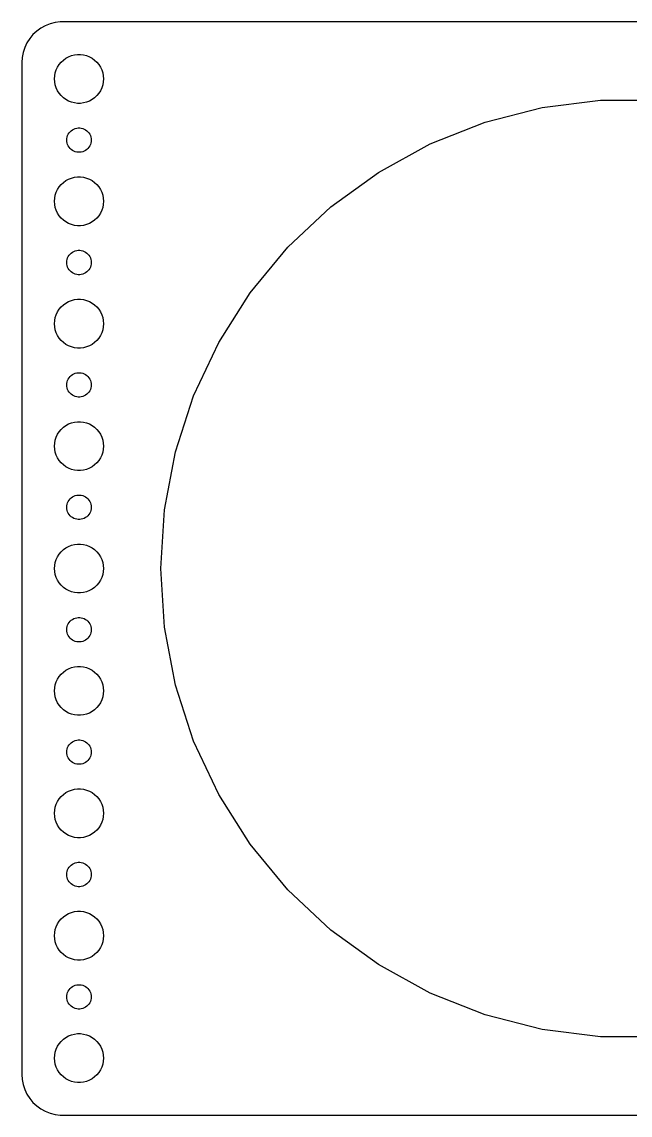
# Model space of a CAD drawing. Header units: metres. Extents: x -74 to 74, y -67 to 67.
# Drawn here: x -74.5 to 0, y -67 to 67 of the extents above; entities that cross this region are included whole.
import ezdxf

# ---------------------------------------------------------------- set-up
doc = ezdxf.new("R2010")
doc.units = ezdxf.units.M

msp = doc.modelspace()

# ---------------------------------------------------------------- linework, layer by layer
for p, q in [((-69.8139, 66.9901), (-70.4369, 66.9114)), ((69.8139, 66.9901), (-69.8139, 66.9901)), ((-72.6871, 65.8526), (-73.1448, 65.4227)), ((-72.1791, 66.2216), (-72.6871, 65.8526)), ((-71.6289, 66.5241), (-72.1791, 66.2216)), ((-71.0451, 66.7553), (-71.6289, 66.5241)), ((-70.4369, 66.9114), (-71.0451, 66.7553)), ((-73.8815, 64.4088), (-74.1489, 63.8406)), ((-73.5451, 64.9389), (-73.8815, 64.4088)), ((-73.1448, 65.4227), (-73.5451, 64.9389)), ((-74.3429, 63.2434), (-74.4606, 62.6267)), ((-74.1489, 63.8406), (-74.3429, 63.2434)), ((-68.0621, 62.9469), (-67.6884, 62.9941)), ((-67.6884, 62.9941), (-67.3116, 62.9941)), ((-67.3116, 62.9941), (-66.9379, 62.9469)), ((-74.4606, 62.6267), (-74.5, 62)), ((-74.5, 62), (-74.5, -62)), ((-70.1289, 61.4453), (-69.927, 61.7634)), ((-69.927, 61.7634), (-69.6869, 62.0536)), ((-69.6869, 62.0536), (-69.4123, 62.3115)), ((-69.4123, 62.3115), (-69.1075, 62.533)), ((-69.1075, 62.533), (-68.7773, 62.7145)), ((-68.7773, 62.7145), (-68.427, 62.8532)), ((-68.427, 62.8532), (-68.0621, 62.9469)), ((-66.9379, 62.9469), (-66.573, 62.8532)), ((-66.573, 62.8532), (-66.2227, 62.7145)), ((-66.2227, 62.7145), (-65.8925, 62.533)), ((-65.8925, 62.533), (-65.5877, 62.3115)), ((-65.5877, 62.3115), (-65.3131, 62.0536)), ((-65.3131, 62.0536), (-65.073, 61.7634)), ((-65.073, 61.7634), (-64.8711, 61.4453)), ((-70.5, 60), (-70.4763, 60.376)), ((-70.4763, 60.376), (-70.4057, 60.7461)), ((-70.4057, 60.7461), (-70.2893, 61.1044)), ((-70.2893, 61.1044), (-70.1289, 61.4453)), ((-64.8711, 61.4453), (-64.7107, 61.1044)), ((-64.7107, 61.1044), (-64.5943, 60.7461)), ((-64.5943, 60.7461), (-64.5237, 60.376)), ((-64.5237, 60.376), (-64.5, 60)), ((-70.4763, 59.624), (-70.5, 60)), ((-70.4057, 59.2539), (-70.4763, 59.624)), ((-70.2893, 58.8956), (-70.4057, 59.2539)), ((-64.5943, 59.2539), (-64.7107, 58.8956)), ((-64.5237, 59.624), (-64.5943, 59.2539)), ((-64.5, 60), (-64.5237, 59.624)), ((-70.1289, 58.5547), (-70.2893, 58.8956)), ((-69.927, 58.2366), (-70.1289, 58.5547)), ((-69.6869, 57.9464), (-69.927, 58.2366)), ((-69.4123, 57.6885), (-69.6869, 57.9464)), ((-69.1075, 57.467), (-69.4123, 57.6885)), ((-65.5877, 57.6885), (-65.8925, 57.467)), ((-65.3131, 57.9464), (-65.5877, 57.6885)), ((-65.073, 58.2366), (-65.3131, 57.9464)), ((-64.8711, 58.5547), (-65.073, 58.2366)), ((-64.7107, 58.8956), (-64.8711, 58.5547)), ((-68.7773, 57.2855), (-69.1075, 57.467)), ((-68.427, 57.1468), (-68.7773, 57.2855)), ((-68.0621, 57.0531), (-68.427, 57.1468)), ((-67.6884, 57.0059), (-68.0621, 57.0531)), ((-67.3116, 57.0059), (-67.6884, 57.0059)), ((-66.9379, 57.0531), (-67.3116, 57.0059)), ((-66.573, 57.1468), (-66.9379, 57.0531)), ((-66.2227, 57.2855), (-66.573, 57.1468)), ((-65.8925, 57.467), (-66.2227, 57.2855)), ((-17.7685, 54.6857), (-10.7744, 56.4815)), ((-10.7744, 56.4815), (-3.61044, 57.3865)), ((-3.61044, 57.3865), (3.61044, 57.3865)), ((-68.5934, 53.5268), (-68.4561, 53.6558)), ((-68.4561, 53.6558), (-68.3037, 53.7665)), ((-68.3037, 53.7665), (-68.1387, 53.8572)), ((-68.1387, 53.8572), (-67.9635, 53.9266)), ((-67.9635, 53.9266), (-67.7811, 53.9734)), ((-67.7811, 53.9734), (-67.5942, 53.997)), ((-67.5942, 53.997), (-67.4058, 53.997)), ((-67.4058, 53.997), (-67.2189, 53.9734)), ((-67.2189, 53.9734), (-67.0365, 53.9266)), ((-67.0365, 53.9266), (-66.8613, 53.8572)), ((-66.8613, 53.8572), (-66.6963, 53.7665)), ((-66.6963, 53.7665), (-66.5439, 53.6558)), ((-66.5439, 53.6558), (-66.4065, 53.5268)), ((-24.4823, 52.0276), (-17.7685, 54.6857)), ((-69, 52.5), (-68.9882, 52.688)), ((-68.9882, 52.312), (-69, 52.5)), ((-68.9882, 52.688), (-68.9529, 52.873)), ((-68.9529, 52.127), (-68.9882, 52.312)), ((-68.9529, 52.873), (-68.8947, 53.0522)), ((-68.8947, 53.0522), (-68.8145, 53.2226)), ((-68.8145, 53.2226), (-68.7135, 53.3817)), ((-68.7135, 53.3817), (-68.5934, 53.5268)), ((-66.4065, 53.5268), (-66.2865, 53.3817)), ((-66.2865, 53.3817), (-66.1855, 53.2226)), ((-66.1855, 53.2226), (-66.1053, 53.0522)), ((-66.1053, 53.0522), (-66.0471, 52.873)), ((-66.0471, 52.873), (-66.0118, 52.688)), ((-66.0118, 52.312), (-66.0471, 52.127)), ((-66.0118, 52.688), (-66, 52.5)), ((-66, 52.5), (-66.0118, 52.312)), ((-68.8947, 51.9478), (-68.9529, 52.127)), ((-68.8145, 51.7774), (-68.8947, 51.9478)), ((-68.7135, 51.6183), (-68.8145, 51.7774)), ((-68.5934, 51.4732), (-68.7135, 51.6183)), ((-68.4561, 51.3442), (-68.5934, 51.4732)), ((-68.3037, 51.2335), (-68.4561, 51.3442)), ((-68.1387, 51.1428), (-68.3037, 51.2335)), ((-67.9635, 51.0734), (-68.1387, 51.1428)), ((-67.7811, 51.0266), (-67.9635, 51.0734)), ((-67.5942, 51.003), (-67.7811, 51.0266)), ((-67.4058, 51.003), (-67.5942, 51.003)), ((-67.2189, 51.0266), (-67.4058, 51.003)), ((-67.0365, 51.0734), (-67.2189, 51.0266)), ((-66.8613, 51.1428), (-67.0365, 51.0734)), ((-66.6963, 51.2335), (-66.8613, 51.1428)), ((-66.5439, 51.3442), (-66.6963, 51.2335)), ((-66.4065, 51.4732), (-66.5439, 51.3442)), ((-66.2865, 51.6183), (-66.4065, 51.4732)), ((-66.1855, 51.7774), (-66.2865, 51.6183)), ((-66.1053, 51.9478), (-66.1855, 51.7774)), ((-66.0471, 52.127), (-66.1053, 51.9478)), ((-30.81, 48.5488), (-24.4823, 52.0276)), ((-36.6519, 44.3045), (-30.81, 48.5488)), ((-69.927, 46.7634), (-69.6869, 47.0536)), ((-69.6869, 47.0536), (-69.4123, 47.3115)), ((-69.4123, 47.3115), (-69.1075, 47.533)), ((-69.1075, 47.533), (-68.7773, 47.7145)), ((-68.7773, 47.7145), (-68.427, 47.8532)), ((-68.427, 47.8532), (-68.0621, 47.9469)), ((-68.0621, 47.9469), (-67.6884, 47.9941)), ((-67.6884, 47.9941), (-67.3116, 47.9941)), ((-67.3116, 47.9941), (-66.9379, 47.9469)), ((-66.9379, 47.9469), (-66.573, 47.8532)), ((-66.573, 47.8532), (-66.2227, 47.7145)), ((-66.2227, 47.7145), (-65.8925, 47.533)), ((-65.8925, 47.533), (-65.5877, 47.3115)), ((-65.5877, 47.3115), (-65.3131, 47.0536)), ((-65.3131, 47.0536), (-65.073, 46.7634)), ((-70.4763, 45.376), (-70.4057, 45.7461)), ((-70.4057, 45.7461), (-70.2893, 46.1044)), ((-70.2893, 46.1044), (-70.1289, 46.4453)), ((-70.1289, 46.4453), (-69.927, 46.7634)), ((-65.073, 46.7634), (-64.8711, 46.4453)), ((-64.8711, 46.4453), (-64.7107, 46.1044)), ((-64.7107, 46.1044), (-64.5943, 45.7461)), ((-64.5943, 45.7461), (-64.5237, 45.376)), ((-70.5, 45), (-70.4763, 45.376)), ((-70.4763, 44.624), (-70.5, 45)), ((-70.4057, 44.2539), (-70.4763, 44.624)), ((-70.2893, 43.8956), (-70.4057, 44.2539)), ((-64.5943, 44.2539), (-64.7107, 43.8956)), ((-64.5237, 44.624), (-64.5943, 44.2539)), ((-64.5237, 45.376), (-64.5, 45)), ((-64.5, 45), (-64.5237, 44.624)), ((-41.9157, 39.3615), (-36.6519, 44.3045)), ((-70.1289, 43.5547), (-70.2893, 43.8956)), ((-69.927, 43.2366), (-70.1289, 43.5547)), ((-69.6869, 42.9464), (-69.927, 43.2366)), ((-69.4123, 42.6885), (-69.6869, 42.9464)), ((-65.3131, 42.9464), (-65.5877, 42.6885)), ((-65.073, 43.2366), (-65.3131, 42.9464)), ((-64.8711, 43.5547), (-65.073, 43.2366)), ((-64.7107, 43.8956), (-64.8711, 43.5547)), ((-69.1075, 42.467), (-69.4123, 42.6885)), ((-68.7773, 42.2855), (-69.1075, 42.467)), ((-68.427, 42.1468), (-68.7773, 42.2855)), ((-68.0621, 42.0531), (-68.427, 42.1468)), ((-67.6884, 42.0059), (-68.0621, 42.0531)), ((-67.3116, 42.0059), (-67.6884, 42.0059)), ((-66.9379, 42.0531), (-67.3116, 42.0059)), ((-66.573, 42.1468), (-66.9379, 42.0531)), ((-66.2227, 42.2855), (-66.573, 42.1468)), ((-65.8925, 42.467), (-66.2227, 42.2855)), ((-65.5877, 42.6885), (-65.8925, 42.467)), ((-68.3037, 38.7665), (-68.1387, 38.8572)), ((-68.1387, 38.8572), (-67.9635, 38.9266)), ((-67.9635, 38.9266), (-67.7811, 38.9734)), ((-67.7811, 38.9734), (-67.5942, 38.997)), ((-67.5942, 38.997), (-67.4058, 38.997)), ((-67.4058, 38.997), (-67.2189, 38.9734)), ((-67.2189, 38.9734), (-67.0365, 38.9266)), ((-67.0365, 38.9266), (-66.8613, 38.8572)), ((-66.8613, 38.8572), (-66.6963, 38.7665)), ((-46.5185, 33.7977), (-41.9157, 39.3615)), ((-69, 37.5), (-68.9882, 37.688)), ((-68.9882, 37.688), (-68.9529, 37.873)), ((-68.9529, 37.873), (-68.8947, 38.0522)), ((-68.8947, 38.0522), (-68.8145, 38.2226)), ((-68.8145, 38.2226), (-68.7135, 38.3817)), ((-68.7135, 38.3817), (-68.5934, 38.5268)), ((-68.5934, 38.5268), (-68.4561, 38.6558)), ((-68.4561, 38.6558), (-68.3037, 38.7665)), ((-66.6963, 38.7665), (-66.5439, 38.6558)), ((-66.5439, 38.6558), (-66.4065, 38.5268)), ((-66.4065, 38.5268), (-66.2865, 38.3817)), ((-66.2865, 38.3817), (-66.1855, 38.2226)), ((-66.1855, 38.2226), (-66.1053, 38.0522)), ((-66.1053, 38.0522), (-66.0471, 37.873)), ((-66.0471, 37.873), (-66.0118, 37.688)), ((-66.0118, 37.688), (-66, 37.5)), ((-68.9882, 37.312), (-69, 37.5)), ((-68.9529, 37.127), (-68.9882, 37.312)), ((-68.8947, 36.9478), (-68.9529, 37.127)), ((-68.8145, 36.7774), (-68.8947, 36.9478)), ((-68.7135, 36.6183), (-68.8145, 36.7774)), ((-68.5934, 36.4732), (-68.7135, 36.6183)), ((-68.4561, 36.3442), (-68.5934, 36.4732)), ((-68.3037, 36.2335), (-68.4561, 36.3442)), ((-68.1387, 36.1428), (-68.3037, 36.2335)), ((-66.6963, 36.2335), (-66.8613, 36.1428)), ((-66.5439, 36.3442), (-66.6963, 36.2335)), ((-66.4065, 36.4732), (-66.5439, 36.3442)), ((-66.2865, 36.6183), (-66.4065, 36.4732)), ((-66.1855, 36.7774), (-66.2865, 36.6183)), ((-66.1053, 36.9478), (-66.1855, 36.7774)), ((-66.0471, 37.127), (-66.1053, 36.9478)), ((-66.0118, 37.312), (-66.0471, 37.127)), ((-66, 37.5), (-66.0118, 37.312)), ((-67.9635, 36.0734), (-68.1387, 36.1428)), ((-67.7811, 36.0266), (-67.9635, 36.0734)), ((-67.5942, 36.003), (-67.7811, 36.0266)), ((-67.4058, 36.003), (-67.5942, 36.003)), ((-67.2189, 36.0266), (-67.4058, 36.003)), ((-67.0365, 36.0734), (-67.2189, 36.0266)), ((-66.8613, 36.1428), (-67.0365, 36.0734)), ((-50.3876, 27.7008), (-46.5185, 33.7977)), ((-69.6869, 32.0536), (-69.4123, 32.3115)), ((-69.4123, 32.3115), (-69.1075, 32.533)), ((-69.1075, 32.533), (-68.7773, 32.7145)), ((-68.7773, 32.7145), (-68.427, 32.8532)), ((-68.427, 32.8532), (-68.0621, 32.9469)), ((-68.0621, 32.9469), (-67.6884, 32.9941)), ((-67.6884, 32.9941), (-67.3116, 32.9941)), ((-67.3116, 32.9941), (-66.9379, 32.9469)), ((-66.9379, 32.9469), (-66.573, 32.8532)), ((-66.573, 32.8532), (-66.2227, 32.7145)), ((-66.2227, 32.7145), (-65.8925, 32.533)), ((-65.8925, 32.533), (-65.5877, 32.3115)), ((-65.5877, 32.3115), (-65.3131, 32.0536)), ((-70.4057, 30.7461), (-70.2893, 31.1044)), ((-70.2893, 31.1044), (-70.1289, 31.4453)), ((-70.1289, 31.4453), (-69.927, 31.7634)), ((-69.927, 31.7634), (-69.6869, 32.0536)), ((-65.3131, 32.0536), (-65.073, 31.7634)), ((-65.073, 31.7634), (-64.8711, 31.4453)), ((-64.8711, 31.4453), (-64.7107, 31.1044)), ((-64.7107, 31.1044), (-64.5943, 30.7461)), ((-70.5, 30), (-70.4763, 30.376)), ((-70.4763, 29.624), (-70.5, 30)), ((-70.4763, 30.376), (-70.4057, 30.7461)), ((-70.4057, 29.2539), (-70.4763, 29.624)), ((-64.5943, 30.7461), (-64.5237, 30.376)), ((-64.5237, 29.624), (-64.5943, 29.2539)), ((-64.5237, 30.376), (-64.5, 30)), ((-64.5, 30), (-64.5237, 29.624)), ((-70.2893, 28.8956), (-70.4057, 29.2539)), ((-70.1289, 28.5547), (-70.2893, 28.8956)), ((-69.927, 28.2366), (-70.1289, 28.5547)), ((-69.6869, 27.9464), (-69.927, 28.2366)), ((-65.073, 28.2366), (-65.3131, 27.9464)), ((-64.8711, 28.5547), (-65.073, 28.2366)), ((-64.7107, 28.8956), (-64.8711, 28.5547)), ((-64.5943, 29.2539), (-64.7107, 28.8956)), ((-69.4123, 27.6884), (-69.6869, 27.9464)), ((-69.1075, 27.467), (-69.4123, 27.6884)), ((-68.7773, 27.2855), (-69.1075, 27.467)), ((-68.427, 27.1468), (-68.7773, 27.2855)), ((-68.0621, 27.0531), (-68.427, 27.1468)), ((-67.6884, 27.0059), (-68.0621, 27.0531)), ((-67.3116, 27.0059), (-67.6884, 27.0059)), ((-66.9379, 27.0531), (-67.3116, 27.0059)), ((-66.573, 27.1468), (-66.9379, 27.0531)), ((-66.2227, 27.2855), (-66.573, 27.1468)), ((-65.8925, 27.467), (-66.2227, 27.2855)), ((-65.5877, 27.6884), (-65.8925, 27.467)), ((-65.3131, 27.9464), (-65.5877, 27.6884)), ((-53.4621, 21.1672), (-50.3876, 27.7008)), ((-68.9882, 22.688), (-68.9529, 22.873)), ((-68.9529, 22.873), (-68.8947, 23.0522)), ((-68.8947, 23.0522), (-68.8145, 23.2226)), ((-68.8145, 23.2226), (-68.7135, 23.3817)), ((-68.7135, 23.3817), (-68.5934, 23.5268)), ((-68.5934, 23.5268), (-68.4561, 23.6558)), ((-68.4561, 23.6558), (-68.3037, 23.7665)), ((-68.3037, 23.7665), (-68.1387, 23.8572)), ((-68.1387, 23.8572), (-67.9635, 23.9266)), ((-67.9635, 23.9266), (-67.7811, 23.9734)), ((-67.7811, 23.9734), (-67.5942, 23.997)), ((-67.5942, 23.997), (-67.4058, 23.997)), ((-67.4058, 23.997), (-67.2189, 23.9734)), ((-67.2189, 23.9734), (-67.0365, 23.9266)), ((-67.0365, 23.9266), (-66.8613, 23.8572)), ((-66.8613, 23.8572), (-66.6963, 23.7665)), ((-66.6963, 23.7665), (-66.5439, 23.6558)), ((-66.5439, 23.6558), (-66.4065, 23.5268)), ((-66.4065, 23.5268), (-66.2865, 23.3817)), ((-66.2865, 23.3817), (-66.1855, 23.2226)), ((-66.1855, 23.2226), (-66.1053, 23.0522)), ((-66.1053, 23.0522), (-66.0471, 22.873)), ((-66.0471, 22.873), (-66.0118, 22.688)), ((-69, 22.5), (-68.9882, 22.688)), ((-68.9882, 22.312), (-69, 22.5)), ((-68.9529, 22.127), (-68.9882, 22.312)), ((-68.8947, 21.9478), (-68.9529, 22.127)), ((-68.8145, 21.7774), (-68.8947, 21.9478)), ((-68.7135, 21.6183), (-68.8145, 21.7774)), ((-68.5934, 21.4732), (-68.7135, 21.6183)), ((-68.4561, 21.3442), (-68.5934, 21.4732)), ((-66.4065, 21.4732), (-66.5439, 21.3442)), ((-66.2865, 21.6183), (-66.4065, 21.4732)), ((-66.1855, 21.7774), (-66.2865, 21.6183)), ((-66.1053, 21.9478), (-66.1855, 21.7774)), ((-66.0471, 22.127), (-66.1053, 21.9478)), ((-66.0118, 22.312), (-66.0471, 22.127)), ((-66.0118, 22.688), (-66, 22.5)), ((-66, 22.5), (-66.0118, 22.312)), ((-68.3037, 21.2335), (-68.4561, 21.3442)), ((-68.1387, 21.1427), (-68.3037, 21.2335)), ((-67.9635, 21.0734), (-68.1387, 21.1427)), ((-67.7811, 21.0266), (-67.9635, 21.0734)), ((-67.5942, 21.003), (-67.7811, 21.0266)), ((-67.4058, 21.003), (-67.5942, 21.003)), ((-67.2189, 21.0266), (-67.4058, 21.003)), ((-67.0365, 21.0734), (-67.2189, 21.0266)), ((-66.8613, 21.1427), (-67.0365, 21.0734)), ((-66.6963, 21.2335), (-66.8613, 21.1427)), ((-66.5439, 21.3442), (-66.6963, 21.2335)), ((-55.6935, 14.2997), (-53.4621, 21.1672)), ((-69.4123, 17.3115), (-69.1075, 17.533)), ((-69.1075, 17.533), (-68.7773, 17.7145)), ((-68.7773, 17.7145), (-68.427, 17.8532)), ((-68.427, 17.8532), (-68.0621, 17.9469)), ((-68.0621, 17.9469), (-67.6884, 17.9941)), ((-67.6884, 17.9941), (-67.3116, 17.9941)), ((-67.3116, 17.9941), (-66.9379, 17.9469)), ((-66.9379, 17.9469), (-66.573, 17.8532)), ((-66.573, 17.8532), (-66.2227, 17.7145)), ((-66.2227, 17.7145), (-65.8925, 17.533)), ((-65.8925, 17.533), (-65.5877, 17.3115)), ((-70.4057, 15.7461), (-70.2893, 16.1044)), ((-70.2893, 16.1044), (-70.1289, 16.4453)), ((-70.1289, 16.4453), (-69.927, 16.7634)), ((-69.927, 16.7634), (-69.6869, 17.0536)), ((-69.6869, 17.0536), (-69.4123, 17.3115)), ((-65.5877, 17.3115), (-65.3131, 17.0536)), ((-65.3131, 17.0536), (-65.073, 16.7634)), ((-65.073, 16.7634), (-64.8711, 16.4453)), ((-64.8711, 16.4453), (-64.7107, 16.1044)), ((-64.7107, 16.1044), (-64.5943, 15.7461)), ((-70.5, 15), (-70.4763, 15.376)), ((-70.4763, 14.624), (-70.5, 15)), ((-70.4763, 15.376), (-70.4057, 15.7461)), ((-64.5943, 15.7461), (-64.5237, 15.376)), ((-64.5237, 15.376), (-64.5, 15)), ((-64.5, 15), (-64.5237, 14.624)), ((-70.4057, 14.2539), (-70.4763, 14.624)), ((-70.2893, 13.8956), (-70.4057, 14.2539)), ((-70.1289, 13.5547), (-70.2893, 13.8956)), ((-69.927, 13.2366), (-70.1289, 13.5547)), ((-64.8711, 13.5547), (-65.073, 13.2366)), ((-64.7107, 13.8956), (-64.8711, 13.5547)), ((-64.5943, 14.2539), (-64.7107, 13.8956)), ((-64.5237, 14.624), (-64.5943, 14.2539)), ((-57.0466, 7.20665), (-55.6935, 14.2997)), ((-69.6869, 12.9464), (-69.927, 13.2366)), ((-69.4123, 12.6884), (-69.6869, 12.9464)), ((-69.1075, 12.467), (-69.4123, 12.6884)), ((-68.7773, 12.2855), (-69.1075, 12.467)), ((-68.427, 12.1468), (-68.7773, 12.2855)), ((-68.0621, 12.0531), (-68.427, 12.1468)), ((-66.573, 12.1468), (-66.9379, 12.0531)), ((-66.2227, 12.2855), (-66.573, 12.1468)), ((-65.8925, 12.467), (-66.2227, 12.2855)), ((-65.5877, 12.6884), (-65.8925, 12.467)), ((-65.3131, 12.9464), (-65.5877, 12.6884)), ((-65.073, 13.2366), (-65.3131, 12.9464)), ((-67.6884, 12.0059), (-68.0621, 12.0531)), ((-67.3116, 12.0059), (-67.6884, 12.0059)), ((-66.9379, 12.0531), (-67.3116, 12.0059)), ((-68.9529, 7.87303), (-68.8947, 8.05219)), ((-68.8947, 8.05219), (-68.8145, 8.22263)), ((-68.8145, 8.22263), (-68.7135, 8.38167)), ((-68.7135, 8.38167), (-68.5934, 8.52681)), ((-68.5934, 8.52681), (-68.4561, 8.65576)), ((-68.4561, 8.65576), (-68.3037, 8.76648)), ((-68.3037, 8.76648), (-68.1387, 8.85724)), ((-68.1387, 8.85724), (-67.9635, 8.92657)), ((-67.9635, 8.92657), (-67.7811, 8.97342)), ((-67.7811, 8.97342), (-67.5942, 8.99704)), ((-67.5942, 8.99704), (-67.4058, 8.99704)), ((-67.4058, 8.99704), (-67.2189, 8.97342)), ((-67.2189, 8.97342), (-67.0365, 8.92657)), ((-67.0365, 8.92657), (-66.8613, 8.85724)), ((-66.8613, 8.85724), (-66.6963, 8.76648)), ((-66.6963, 8.76648), (-66.5439, 8.65576)), ((-66.5439, 8.65576), (-66.4065, 8.52681)), ((-66.4065, 8.52681), (-66.2865, 8.38167)), ((-66.2865, 8.38167), (-66.1855, 8.22263)), ((-66.1855, 8.22263), (-66.1053, 8.05219)), ((-66.1053, 8.05219), (-66.0471, 7.87303)), ((-69, 7.5), (-68.9882, 7.68799)), ((-68.9882, 7.312), (-69, 7.5)), ((-68.9882, 7.68799), (-68.9529, 7.87303)), ((-68.9529, 7.12695), (-68.9882, 7.312)), ((-68.8947, 6.9478), (-68.9529, 7.12695)), ((-68.8145, 6.77736), (-68.8947, 6.9478)), ((-68.7135, 6.61832), (-68.8145, 6.77736)), ((-66.1855, 6.77736), (-66.2865, 6.61832)), ((-66.1053, 6.9478), (-66.1855, 6.77736)), ((-66.0471, 7.12695), (-66.1053, 6.9478)), ((-66.0471, 7.87303), (-66.0118, 7.68799)), ((-66.0118, 7.312), (-66.0471, 7.12695)), ((-66.0118, 7.68799), (-66, 7.5)), ((-66, 7.5), (-66.0118, 7.312)), ((-57.5, 0), (-57.0466, 7.20665)), ((-68.5934, 6.47318), (-68.7135, 6.61832)), ((-68.4561, 6.34422), (-68.5934, 6.47318)), ((-68.3037, 6.23351), (-68.4561, 6.34422)), ((-68.1387, 6.14275), (-68.3037, 6.23351)), ((-67.9635, 6.07341), (-68.1387, 6.14275)), ((-67.7811, 6.02657), (-67.9635, 6.07341)), ((-67.5942, 6.00294), (-67.7811, 6.02657)), ((-67.4058, 6.00294), (-67.5942, 6.00294)), ((-67.2189, 6.02657), (-67.4058, 6.00294)), ((-67.0365, 6.07341), (-67.2189, 6.02657)), ((-66.8613, 6.14275), (-67.0365, 6.07341)), ((-66.6963, 6.23351), (-66.8613, 6.14275)), ((-66.5439, 6.34422), (-66.6963, 6.23351)), ((-66.4065, 6.47318), (-66.5439, 6.34422)), ((-66.2865, 6.61832), (-66.4065, 6.47318)), ((-69.1075, 2.53297), (-68.7773, 2.71448)), ((-68.7773, 2.71448), (-68.427, 2.85316)), ((-68.427, 2.85316), (-68.0621, 2.94685)), ((-68.0621, 2.94685), (-67.6884, 2.99408)), ((-67.6884, 2.99408), (-67.3116, 2.99408)), ((-67.3116, 2.99408), (-66.9379, 2.94685)), ((-66.9379, 2.94685), (-66.573, 2.85316)), ((-66.573, 2.85316), (-66.2227, 2.71448)), ((-66.2227, 2.71448), (-65.8925, 2.53297)), ((-70.2893, 1.10437), (-70.1289, 1.44525)), ((-70.1289, 1.44525), (-69.927, 1.76335)), ((-69.927, 1.76335), (-69.6869, 2.05363)), ((-69.6869, 2.05363), (-69.4123, 2.31154)), ((-69.4123, 2.31154), (-69.1075, 2.53297)), ((-65.8925, 2.53297), (-65.5877, 2.31154)), ((-65.5877, 2.31154), (-65.3131, 2.05363)), ((-65.3131, 2.05363), (-65.073, 1.76335)), ((-65.073, 1.76335), (-64.8711, 1.44525)), ((-64.8711, 1.44525), (-64.7107, 1.10437)), ((-70.5, 0), (-70.4763, 0.37599)), ((-70.4763, -0.37599), (-70.5, 0)), ((-70.4763, 0.37599), (-70.4057, 0.74606)), ((-70.4057, 0.74606), (-70.2893, 1.10437)), ((-64.7107, 1.10437), (-64.5943, 0.74606)), ((-64.5943, 0.74606), (-64.5237, 0.37599)), ((-64.5237, 0.37599), (-64.5, 0)), ((-64.5, 0), (-64.5237, -0.37599)), ((-57.0466, -7.20665), (-57.5, 0)), ((-70.4057, -0.74606), (-70.4763, -0.37599)), ((-70.2893, -1.10437), (-70.4057, -0.74606)), ((-70.1289, -1.44525), (-70.2893, -1.10437)), ((-64.7107, -1.10437), (-64.8711, -1.44525)), ((-64.5943, -0.74606), (-64.7107, -1.10437)), ((-64.5237, -0.37599), (-64.5943, -0.74606)), ((-69.927, -1.76335), (-70.1289, -1.44525)), ((-69.6869, -2.05363), (-69.927, -1.76335)), ((-69.4123, -2.31154), (-69.6869, -2.05363)), ((-69.1075, -2.53297), (-69.4123, -2.31154)), ((-68.7773, -2.71448), (-69.1075, -2.53297)), ((-65.8925, -2.53297), (-66.2227, -2.71448)), ((-65.5877, -2.31154), (-65.8925, -2.53297)), ((-65.3131, -2.05363), (-65.5877, -2.31154)), ((-65.073, -1.76335), (-65.3131, -2.05363)), ((-64.8711, -1.44525), (-65.073, -1.76335)), ((-68.427, -2.85316), (-68.7773, -2.71448)), ((-68.0621, -2.94685), (-68.427, -2.85316)), ((-67.6884, -2.99408), (-68.0621, -2.94685)), ((-67.3116, -2.99408), (-67.6884, -2.99408)), ((-66.9379, -2.94685), (-67.3116, -2.99408)), ((-66.573, -2.85316), (-66.9379, -2.94685)), ((-66.2227, -2.71448), (-66.573, -2.85316)), ((-68.8145, -6.77736), (-68.7135, -6.61832)), ((-68.7135, -6.61832), (-68.5934, -6.47318)), ((-68.5934, -6.47318), (-68.4561, -6.34422)), ((-68.4561, -6.34422), (-68.3037, -6.23351)), ((-68.3037, -6.23351), (-68.1387, -6.14275)), ((-68.1387, -6.14275), (-67.9635, -6.07341)), ((-67.9635, -6.07341), (-67.7811, -6.02657)), ((-67.7811, -6.02657), (-67.5942, -6.00294)), ((-67.5942, -6.00294), (-67.4058, -6.00294)), ((-67.4058, -6.00294), (-67.2189, -6.02657)), ((-67.2189, -6.02657), (-67.0365, -6.07341)), ((-67.0365, -6.07341), (-66.8613, -6.14275)), ((-66.8613, -6.14275), (-66.6963, -6.23351)), ((-66.6963, -6.23351), (-66.5439, -6.34422)), ((-66.5439, -6.34422), (-66.4065, -6.47318)), ((-66.4065, -6.47318), (-66.2865, -6.61832)), ((-66.2865, -6.61832), (-66.1855, -6.77736)), ((-69, -7.5), (-68.9882, -7.312)), ((-68.9882, -7.68799), (-69, -7.5)), ((-68.9882, -7.312), (-68.9529, -7.12695)), ((-68.9529, -7.87303), (-68.9882, -7.68799)), ((-68.9529, -7.12695), (-68.8947, -6.9478)), ((-68.8947, -8.05219), (-68.9529, -7.87303)), ((-68.8947, -6.9478), (-68.8145, -6.77736)), ((-66.1855, -6.77736), (-66.1053, -6.9478)), ((-66.1053, -6.9478), (-66.0471, -7.12695)), ((-66.0471, -7.87303), (-66.1053, -8.05219)), ((-66.0471, -7.12695), (-66.0118, -7.312)), ((-66.0118, -7.68799), (-66.0471, -7.87303)), ((-66.0118, -7.312), (-66, -7.5)), ((-66, -7.5), (-66.0118, -7.68799)), ((-55.6935, -14.2997), (-57.0466, -7.20665)), ((-68.8145, -8.22263), (-68.8947, -8.05219)), ((-68.7135, -8.38167), (-68.8145, -8.22263)), ((-68.5934, -8.52681), (-68.7135, -8.38167)), ((-68.4561, -8.65576), (-68.5934, -8.52681)), ((-68.3037, -8.76648), (-68.4561, -8.65576)), ((-68.1387, -8.85724), (-68.3037, -8.76648)), ((-67.9635, -8.92657), (-68.1387, -8.85724)), ((-67.7811, -8.97342), (-67.9635, -8.92657)), ((-67.5942, -8.99704), (-67.7811, -8.97342)), ((-67.4058, -8.99704), (-67.5942, -8.99704)), ((-67.2189, -8.97342), (-67.4058, -8.99704)), ((-67.0365, -8.92657), (-67.2189, -8.97342)), ((-66.8613, -8.85724), (-67.0365, -8.92657)), ((-66.6963, -8.76648), (-66.8613, -8.85724)), ((-66.5439, -8.65576), (-66.6963, -8.76648)), ((-66.4065, -8.52681), (-66.5439, -8.65576)), ((-66.2865, -8.38167), (-66.4065, -8.52681)), ((-66.1855, -8.22263), (-66.2865, -8.38167)), ((-66.1053, -8.05219), (-66.1855, -8.22263)), ((-68.427, -12.1468), (-68.0621, -12.0531)), ((-68.0621, -12.0531), (-67.6884, -12.0059)), ((-67.6884, -12.0059), (-67.3116, -12.0059)), ((-67.3116, -12.0059), (-66.9379, -12.0531)), ((-66.9379, -12.0531), (-66.573, -12.1468)), ((-70.1289, -13.5547), (-69.927, -13.2366)), ((-69.927, -13.2366), (-69.6869, -12.9464)), ((-69.6869, -12.9464), (-69.4123, -12.6884)), ((-69.4123, -12.6884), (-69.1075, -12.467)), ((-69.1075, -12.467), (-68.7773, -12.2855)), ((-68.7773, -12.2855), (-68.427, -12.1468)), ((-66.573, -12.1468), (-66.2227, -12.2855)), ((-66.2227, -12.2855), (-65.8925, -12.467)), ((-65.8925, -12.467), (-65.5877, -12.6884)), ((-65.5877, -12.6884), (-65.3131, -12.9464)), ((-65.3131, -12.9464), (-65.073, -13.2366)), ((-65.073, -13.2366), (-64.8711, -13.5547)), ((-70.5, -15), (-70.4763, -14.624)), ((-70.4763, -14.624), (-70.4057, -14.2539)), ((-70.4057, -14.2539), (-70.2893, -13.8956)), ((-70.2893, -13.8956), (-70.1289, -13.5547)), ((-64.8711, -13.5547), (-64.7107, -13.8956)), ((-64.7107, -13.8956), (-64.5943, -14.2539)), ((-64.5943, -14.2539), (-64.5237, -14.624)), ((-64.5237, -14.624), (-64.5, -15)), ((-53.4621, -21.1672), (-55.6935, -14.2997)), ((-70.4763, -15.376), (-70.5, -15)), ((-70.4057, -15.7461), (-70.4763, -15.376)), ((-70.2893, -16.1044), (-70.4057, -15.7461)), ((-64.5943, -15.7461), (-64.7107, -16.1044)), ((-64.5237, -15.376), (-64.5943, -15.7461)), ((-64.5, -15), (-64.5237, -15.376)), ((-70.1289, -16.4453), (-70.2893, -16.1044)), ((-69.927, -16.7634), (-70.1289, -16.4453)), ((-69.6869, -17.0536), (-69.927, -16.7634)), ((-69.4123, -17.3115), (-69.6869, -17.0536)), ((-69.1075, -17.533), (-69.4123, -17.3115)), ((-65.5877, -17.3115), (-65.8925, -17.533)), ((-65.3131, -17.0536), (-65.5877, -17.3115)), ((-65.073, -16.7634), (-65.3131, -17.0536)), ((-64.8711, -16.4453), (-65.073, -16.7634)), ((-64.7107, -16.1044), (-64.8711, -16.4453)), ((-68.7773, -17.7145), (-69.1075, -17.533)), ((-68.427, -17.8532), (-68.7773, -17.7145)), ((-68.0621, -17.9469), (-68.427, -17.8532)), ((-67.6884, -17.9941), (-68.0621, -17.9469)), ((-67.3116, -17.9941), (-67.6884, -17.9941)), ((-66.9379, -17.9469), (-67.3116, -17.9941)), ((-66.573, -17.8532), (-66.9379, -17.9469)), ((-66.2227, -17.7145), (-66.573, -17.8532)), ((-65.8925, -17.533), (-66.2227, -17.7145)), ((-68.5934, -21.4732), (-68.4561, -21.3442)), ((-68.4561, -21.3442), (-68.3037, -21.2335)), ((-68.3037, -21.2335), (-68.1387, -21.1427)), ((-68.1387, -21.1427), (-67.9635, -21.0734)), ((-67.9635, -21.0734), (-67.7811, -21.0266)), ((-67.7811, -21.0266), (-67.5942, -21.003)), ((-67.5942, -21.003), (-67.4058, -21.003)), ((-67.4058, -21.003), (-67.2189, -21.0266)), ((-67.2189, -21.0266), (-67.0365, -21.0734)), ((-67.0365, -21.0734), (-66.8613, -21.1427)), ((-66.8613, -21.1427), (-66.6963, -21.2335)), ((-66.6963, -21.2335), (-66.5439, -21.3442)), ((-66.5439, -21.3442), (-66.4065, -21.4732)), ((-50.3876, -27.7008), (-53.4621, -21.1672)), ((-69, -22.5), (-68.9882, -22.312)), ((-68.9882, -22.688), (-69, -22.5)), ((-68.9882, -22.312), (-68.9529, -22.127)), ((-68.9529, -22.873), (-68.9882, -22.688)), ((-68.9529, -22.127), (-68.8947, -21.9478)), ((-68.8947, -21.9478), (-68.8145, -21.7774)), ((-68.8145, -21.7774), (-68.7135, -21.6183)), ((-68.7135, -21.6183), (-68.5934, -21.4732)), ((-66.4065, -21.4732), (-66.2865, -21.6183)), ((-66.2865, -21.6183), (-66.1855, -21.7774)), ((-66.1855, -21.7774), (-66.1053, -21.9478)), ((-66.1053, -21.9478), (-66.0471, -22.127)), ((-66.0471, -22.127), (-66.0118, -22.312)), ((-66.0118, -22.688), (-66.0471, -22.873)), ((-66.0118, -22.312), (-66, -22.5)), ((-66, -22.5), (-66.0118, -22.688)), ((-68.8947, -23.0522), (-68.9529, -22.873)), ((-68.8145, -23.2226), (-68.8947, -23.0522)), ((-68.7135, -23.3817), (-68.8145, -23.2226)), ((-68.5934, -23.5268), (-68.7135, -23.3817)), ((-68.4561, -23.6558), (-68.5934, -23.5268)), ((-68.3037, -23.7665), (-68.4561, -23.6558)), ((-68.1387, -23.8572), (-68.3037, -23.7665)), ((-67.9635, -23.9266), (-68.1387, -23.8572)), ((-67.7811, -23.9734), (-67.9635, -23.9266)), ((-67.5942, -23.997), (-67.7811, -23.9734)), ((-67.4058, -23.997), (-67.5942, -23.997)), ((-67.2189, -23.9734), (-67.4058, -23.997)), ((-67.0365, -23.9266), (-67.2189, -23.9734)), ((-66.8613, -23.8572), (-67.0365, -23.9266)), ((-66.6963, -23.7665), (-66.8613, -23.8572)), ((-66.5439, -23.6558), (-66.6963, -23.7665)), ((-66.4065, -23.5268), (-66.5439, -23.6558)), ((-66.2865, -23.3817), (-66.4065, -23.5268)), ((-66.1855, -23.2226), (-66.2865, -23.3817)), ((-66.1053, -23.0522), (-66.1855, -23.2226)), ((-66.0471, -22.873), (-66.1053, -23.0522)), ((-69.927, -28.2366), (-69.6869, -27.9464)), ((-69.6869, -27.9464), (-69.4123, -27.6884)), ((-69.4123, -27.6884), (-69.1075, -27.467)), ((-69.1075, -27.467), (-68.7773, -27.2855)), ((-68.7773, -27.2855), (-68.427, -27.1468)), ((-68.427, -27.1468), (-68.0621, -27.0531)), ((-68.0621, -27.0531), (-67.6884, -27.0059)), ((-67.6884, -27.0059), (-67.3116, -27.0059)), ((-67.3116, -27.0059), (-66.9379, -27.0531)), ((-66.9379, -27.0531), (-66.573, -27.1468)), ((-66.573, -27.1468), (-66.2227, -27.2855)), ((-66.2227, -27.2855), (-65.8925, -27.467)), ((-65.8925, -27.467), (-65.5877, -27.6884)), ((-65.5877, -27.6884), (-65.3131, -27.9464)), ((-65.3131, -27.9464), (-65.073, -28.2366)), ((-46.5185, -33.7977), (-50.3876, -27.7008)), ((-70.4763, -29.624), (-70.4057, -29.2539)), ((-70.4057, -29.2539), (-70.2893, -28.8956)), ((-70.2893, -28.8956), (-70.1289, -28.5547)), ((-70.1289, -28.5547), (-69.927, -28.2366)), ((-65.073, -28.2366), (-64.8711, -28.5547)), ((-64.8711, -28.5547), (-64.7107, -28.8956)), ((-64.7107, -28.8956), (-64.5943, -29.2539)), ((-64.5943, -29.2539), (-64.5237, -29.624)), ((-70.5, -30), (-70.4763, -29.624)), ((-70.4763, -30.376), (-70.5, -30)), ((-70.4057, -30.7461), (-70.4763, -30.376)), ((-70.2893, -31.1044), (-70.4057, -30.7461)), ((-64.5943, -30.7461), (-64.7107, -31.1044)), ((-64.5237, -30.376), (-64.5943, -30.7461)), ((-64.5237, -29.624), (-64.5, -30)), ((-64.5, -30), (-64.5237, -30.376)), ((-70.1289, -31.4453), (-70.2893, -31.1044)), ((-69.927, -31.7634), (-70.1289, -31.4453)), ((-69.6869, -32.0536), (-69.927, -31.7634)), ((-69.4123, -32.3115), (-69.6869, -32.0536)), ((-65.3131, -32.0536), (-65.5877, -32.3115)), ((-65.073, -31.7634), (-65.3131, -32.0536)), ((-64.8711, -31.4453), (-65.073, -31.7634)), ((-64.7107, -31.1044), (-64.8711, -31.4453)), ((-69.1075, -32.533), (-69.4123, -32.3115)), ((-68.7773, -32.7145), (-69.1075, -32.533)), ((-68.427, -32.8532), (-68.7773, -32.7145)), ((-68.0621, -32.9469), (-68.427, -32.8532)), ((-67.6884, -32.9941), (-68.0621, -32.9469)), ((-67.3116, -32.9941), (-67.6884, -32.9941)), ((-66.9379, -32.9469), (-67.3116, -32.9941)), ((-66.573, -32.8532), (-66.9379, -32.9469)), ((-66.2227, -32.7145), (-66.573, -32.8532)), ((-65.8925, -32.533), (-66.2227, -32.7145)), ((-65.5877, -32.3115), (-65.8925, -32.533)), ((-41.9157, -39.3615), (-46.5185, -33.7977)), ((-68.3037, -36.2335), (-68.1387, -36.1428)), ((-68.1387, -36.1428), (-67.9635, -36.0734)), ((-67.9635, -36.0734), (-67.7811, -36.0266)), ((-67.7811, -36.0266), (-67.5942, -36.003)), ((-67.5942, -36.003), (-67.4058, -36.003)), ((-67.4058, -36.003), (-67.2189, -36.0266)), ((-67.2189, -36.0266), (-67.0365, -36.0734)), ((-67.0365, -36.0734), (-66.8613, -36.1428)), ((-66.8613, -36.1428), (-66.6963, -36.2335)), ((-69, -37.5), (-68.9882, -37.312)), ((-68.9882, -37.688), (-69, -37.5)), ((-68.9882, -37.312), (-68.9529, -37.127)), ((-68.9529, -37.127), (-68.8947, -36.9478)), ((-68.8947, -36.9478), (-68.8145, -36.7774)), ((-68.8145, -36.7774), (-68.7135, -36.6183)), ((-68.7135, -36.6183), (-68.5934, -36.4732)), ((-68.5934, -36.4732), (-68.4561, -36.3442)), ((-68.4561, -36.3442), (-68.3037, -36.2335)), ((-66.6963, -36.2335), (-66.5439, -36.3442)), ((-66.5439, -36.3442), (-66.4065, -36.4732)), ((-66.4065, -36.4732), (-66.2865, -36.6183)), ((-66.2865, -36.6183), (-66.1855, -36.7774)), ((-66.1855, -36.7774), (-66.1053, -36.9478)), ((-66.1053, -36.9478), (-66.0471, -37.127)), ((-66.0471, -37.127), (-66.0118, -37.312)), ((-66.0118, -37.312), (-66, -37.5)), ((-66, -37.5), (-66.0118, -37.688)), ((-68.9529, -37.873), (-68.9882, -37.688)), ((-68.8947, -38.0522), (-68.9529, -37.873)), ((-68.8145, -38.2226), (-68.8947, -38.0522)), ((-68.7135, -38.3817), (-68.8145, -38.2226)), ((-68.5934, -38.5268), (-68.7135, -38.3817)), ((-68.4561, -38.6558), (-68.5934, -38.5268)), ((-68.3037, -38.7665), (-68.4561, -38.6558)), ((-68.1387, -38.8572), (-68.3037, -38.7665)), ((-66.6963, -38.7665), (-66.8613, -38.8572)), ((-66.5439, -38.6558), (-66.6963, -38.7665)), ((-66.4065, -38.5268), (-66.5439, -38.6558)), ((-66.2865, -38.3817), (-66.4065, -38.5268)), ((-66.1855, -38.2226), (-66.2865, -38.3817)), ((-66.1053, -38.0522), (-66.1855, -38.2226)), ((-66.0471, -37.873), (-66.1053, -38.0522)), ((-66.0118, -37.688), (-66.0471, -37.873)), ((-67.9635, -38.9266), (-68.1387, -38.8572)), ((-67.7811, -38.9734), (-67.9635, -38.9266)), ((-67.5942, -38.997), (-67.7811, -38.9734)), ((-67.4058, -38.997), (-67.5942, -38.997)), ((-67.2189, -38.9734), (-67.4058, -38.997)), ((-67.0365, -38.9266), (-67.2189, -38.9734)), ((-66.8613, -38.8572), (-67.0365, -38.9266)), ((-36.6519, -44.3045), (-41.9157, -39.3615)), ((-69.6869, -42.9464), (-69.4123, -42.6885)), ((-69.4123, -42.6885), (-69.1075, -42.467)), ((-69.1075, -42.467), (-68.7773, -42.2855)), ((-68.7773, -42.2855), (-68.427, -42.1468)), ((-68.427, -42.1468), (-68.0621, -42.0531)), ((-68.0621, -42.0531), (-67.6884, -42.0059)), ((-67.6884, -42.0059), (-67.3116, -42.0059)), ((-67.3116, -42.0059), (-66.9379, -42.0531)), ((-66.9379, -42.0531), (-66.573, -42.1468)), ((-66.573, -42.1468), (-66.2227, -42.2855)), ((-66.2227, -42.2855), (-65.8925, -42.467)), ((-65.8925, -42.467), (-65.5877, -42.6885)), ((-65.5877, -42.6885), (-65.3131, -42.9464)), ((-70.4057, -44.2539), (-70.2893, -43.8956)), ((-70.2893, -43.8956), (-70.1289, -43.5547)), ((-70.1289, -43.5547), (-69.927, -43.2366)), ((-69.927, -43.2366), (-69.6869, -42.9464)), ((-65.3131, -42.9464), (-65.073, -43.2366)), ((-65.073, -43.2366), (-64.8711, -43.5547)), ((-64.8711, -43.5547), (-64.7107, -43.8956)), ((-64.7107, -43.8956), (-64.5943, -44.2539)), ((-70.5, -45), (-70.4763, -44.624)), ((-70.4763, -45.376), (-70.5, -45)), ((-70.4763, -44.624), (-70.4057, -44.2539)), ((-70.4057, -45.7461), (-70.4763, -45.376)), ((-64.5943, -44.2539), (-64.5237, -44.624)), ((-64.5237, -45.376), (-64.5943, -45.7461)), ((-64.5237, -44.624), (-64.5, -45)), ((-64.5, -45), (-64.5237, -45.376)), ((-30.81, -48.5488), (-36.6519, -44.3045)), ((-70.2893, -46.1044), (-70.4057, -45.7461)), ((-70.1289, -46.4453), (-70.2893, -46.1044)), ((-69.927, -46.7634), (-70.1289, -46.4453)), ((-69.6869, -47.0536), (-69.927, -46.7634)), ((-65.073, -46.7634), (-65.3131, -47.0536)), ((-64.8711, -46.4453), (-65.073, -46.7634)), ((-64.7107, -46.1044), (-64.8711, -46.4453)), ((-64.5943, -45.7461), (-64.7107, -46.1044)), ((-69.4123, -47.3115), (-69.6869, -47.0536)), ((-69.1075, -47.533), (-69.4123, -47.3115)), ((-68.7773, -47.7145), (-69.1075, -47.533)), ((-68.427, -47.8532), (-68.7773, -47.7145)), ((-68.0621, -47.9469), (-68.427, -47.8532)), ((-67.6884, -47.9941), (-68.0621, -47.9469)), ((-67.3116, -47.9941), (-67.6884, -47.9941)), ((-66.9379, -47.9469), (-67.3116, -47.9941)), ((-66.573, -47.8532), (-66.9379, -47.9469)), ((-66.2227, -47.7145), (-66.573, -47.8532)), ((-65.8925, -47.533), (-66.2227, -47.7145)), ((-65.5877, -47.3115), (-65.8925, -47.533)), ((-65.3131, -47.0536), (-65.5877, -47.3115)), ((-24.4823, -52.0276), (-30.81, -48.5488)), ((-68.9882, -52.312), (-68.9529, -52.127)), ((-68.9529, -52.127), (-68.8947, -51.9478)), ((-68.8947, -51.9478), (-68.8145, -51.7774)), ((-68.8145, -51.7774), (-68.7135, -51.6183)), ((-68.7135, -51.6183), (-68.5934, -51.4732)), ((-68.5934, -51.4732), (-68.4561, -51.3442)), ((-68.4561, -51.3442), (-68.3037, -51.2335)), ((-68.3037, -51.2335), (-68.1387, -51.1428)), ((-68.1387, -51.1428), (-67.9635, -51.0734)), ((-67.9635, -51.0734), (-67.7811, -51.0266)), ((-67.7811, -51.0266), (-67.5942, -51.003)), ((-67.5942, -51.003), (-67.4058, -51.003)), ((-67.4058, -51.003), (-67.2189, -51.0266)), ((-67.2189, -51.0266), (-67.0365, -51.0734)), ((-67.0365, -51.0734), (-66.8613, -51.1428)), ((-66.8613, -51.1428), (-66.6963, -51.2335)), ((-66.6963, -51.2335), (-66.5439, -51.3442)), ((-66.5439, -51.3442), (-66.4065, -51.4732)), ((-66.4065, -51.4732), (-66.2865, -51.6183)), ((-66.2865, -51.6183), (-66.1855, -51.7774)), ((-66.1855, -51.7774), (-66.1053, -51.9478)), ((-66.1053, -51.9478), (-66.0471, -52.127)), ((-66.0471, -52.127), (-66.0118, -52.312)), ((-17.7685, -54.6857), (-24.4823, -52.0276)), ((-69, -52.5), (-68.9882, -52.312)), ((-68.9882, -52.688), (-69, -52.5)), ((-68.9529, -52.873), (-68.9882, -52.688)), ((-68.8947, -53.0522), (-68.9529, -52.873)), ((-68.8145, -53.2226), (-68.8947, -53.0522)), ((-68.7135, -53.3817), (-68.8145, -53.2226)), ((-68.5934, -53.5268), (-68.7135, -53.3817)), ((-68.4561, -53.6558), (-68.5934, -53.5268)), ((-66.4065, -53.5268), (-66.5439, -53.6558)), ((-66.2865, -53.3817), (-66.4065, -53.5268)), ((-66.1855, -53.2226), (-66.2865, -53.3817)), ((-66.1053, -53.0522), (-66.1855, -53.2226)), ((-66.0471, -52.873), (-66.1053, -53.0522)), ((-66.0118, -52.688), (-66.0471, -52.873)), ((-66.0118, -52.312), (-66, -52.5)), ((-66, -52.5), (-66.0118, -52.688)), ((-68.3037, -53.7665), (-68.4561, -53.6558)), ((-68.1387, -53.8572), (-68.3037, -53.7665)), ((-67.9635, -53.9266), (-68.1387, -53.8572)), ((-67.7811, -53.9734), (-67.9635, -53.9266)), ((-67.5942, -53.997), (-67.7811, -53.9734)), ((-67.4058, -53.997), (-67.5942, -53.997)), ((-67.2189, -53.9734), (-67.4058, -53.997)), ((-67.0365, -53.9266), (-67.2189, -53.9734)), ((-66.8613, -53.8572), (-67.0365, -53.9266)), ((-66.6963, -53.7665), (-66.8613, -53.8572)), ((-66.5439, -53.6558), (-66.6963, -53.7665)), ((-10.7744, -56.4815), (-17.7685, -54.6857)), ((-69.4123, -57.6885), (-69.1075, -57.467)), ((-69.1075, -57.467), (-68.7773, -57.2855)), ((-68.7773, -57.2855), (-68.427, -57.1468)), ((-68.427, -57.1468), (-68.0621, -57.0531)), ((-68.0621, -57.0531), (-67.6884, -57.0059)), ((-67.6884, -57.0059), (-67.3116, -57.0059)), ((-67.3116, -57.0059), (-66.9379, -57.0531)), ((-66.9379, -57.0531), (-66.573, -57.1468)), ((-66.573, -57.1468), (-66.2227, -57.2855)), ((-66.2227, -57.2855), (-65.8925, -57.467)), ((-65.8925, -57.467), (-65.5877, -57.6885)), ((-3.61044, -57.3865), (-10.7744, -56.4815)), ((3.61044, -57.3865), (-3.61044, -57.3865)), ((-70.4057, -59.2539), (-70.2893, -58.8956)), ((-70.2893, -58.8956), (-70.1289, -58.5547)), ((-70.1289, -58.5547), (-69.927, -58.2366)), ((-69.927, -58.2366), (-69.6869, -57.9464)), ((-69.6869, -57.9464), (-69.4123, -57.6885)), ((-65.5877, -57.6885), (-65.3131, -57.9464)), ((-65.3131, -57.9464), (-65.073, -58.2366)), ((-65.073, -58.2366), (-64.8711, -58.5547)), ((-64.8711, -58.5547), (-64.7107, -58.8956)), ((-64.7107, -58.8956), (-64.5943, -59.2539)), ((-70.5, -60), (-70.4763, -59.624)), ((-70.4763, -60.376), (-70.5, -60)), ((-70.4763, -59.624), (-70.4057, -59.2539)), ((-64.5943, -59.2539), (-64.5237, -59.624)), ((-64.5237, -59.624), (-64.5, -60)), ((-64.5, -60), (-64.5237, -60.376)), ((-70.4057, -60.7461), (-70.4763, -60.376)), ((-70.2893, -61.1044), (-70.4057, -60.7461)), ((-70.1289, -61.4453), (-70.2893, -61.1044)), ((-69.927, -61.7634), (-70.1289, -61.4453)), ((-64.8711, -61.4453), (-65.073, -61.7634)), ((-64.7107, -61.1044), (-64.8711, -61.4453)), ((-64.5943, -60.7461), (-64.7107, -61.1044)), ((-64.5237, -60.376), (-64.5943, -60.7461)), ((-74.5, -62), (-74.4606, -62.6267)), ((-74.4606, -62.6267), (-74.3429, -63.2434)), ((-69.6869, -62.0536), (-69.927, -61.7634)), ((-69.4123, -62.3115), (-69.6869, -62.0536)), ((-69.1075, -62.533), (-69.4123, -62.3115)), ((-68.7773, -62.7145), (-69.1075, -62.533)), ((-68.427, -62.8532), (-68.7773, -62.7145)), ((-68.0621, -62.9469), (-68.427, -62.8532)), ((-67.6884, -62.9941), (-68.0621, -62.9469)), ((-66.9379, -62.9469), (-67.3116, -62.9941)), ((-66.573, -62.8532), (-66.9379, -62.9469)), ((-66.2227, -62.7145), (-66.573, -62.8532)), ((-65.8925, -62.533), (-66.2227, -62.7145)), ((-65.5877, -62.3115), (-65.8925, -62.533)), ((-65.3131, -62.0536), (-65.5877, -62.3115)), ((-65.073, -61.7634), (-65.3131, -62.0536)), ((-74.3429, -63.2434), (-74.1489, -63.8406)), ((-74.1489, -63.8406), (-73.8815, -64.4088)), ((-67.3116, -62.9941), (-67.6884, -62.9941)), ((-73.8815, -64.4088), (-73.5451, -64.9389)), ((-73.5451, -64.9389), (-73.1448, -65.4227)), ((-73.1448, -65.4227), (-72.6871, -65.8526)), ((-72.6871, -65.8526), (-72.1791, -66.2216)), ((-72.1791, -66.2216), (-71.6289, -66.5241)), ((-71.6289, -66.5241), (-71.0451, -66.7553)), ((-71.0451, -66.7553), (-70.4369, -66.9114)), ((-70.4369, -66.9114), (-69.8139, -66.9901)), ((-69.8139, -66.9901), (69.8139, -66.9901))]:
    msp.add_line(p, q)

doc.saveas('drawing.dxf')
